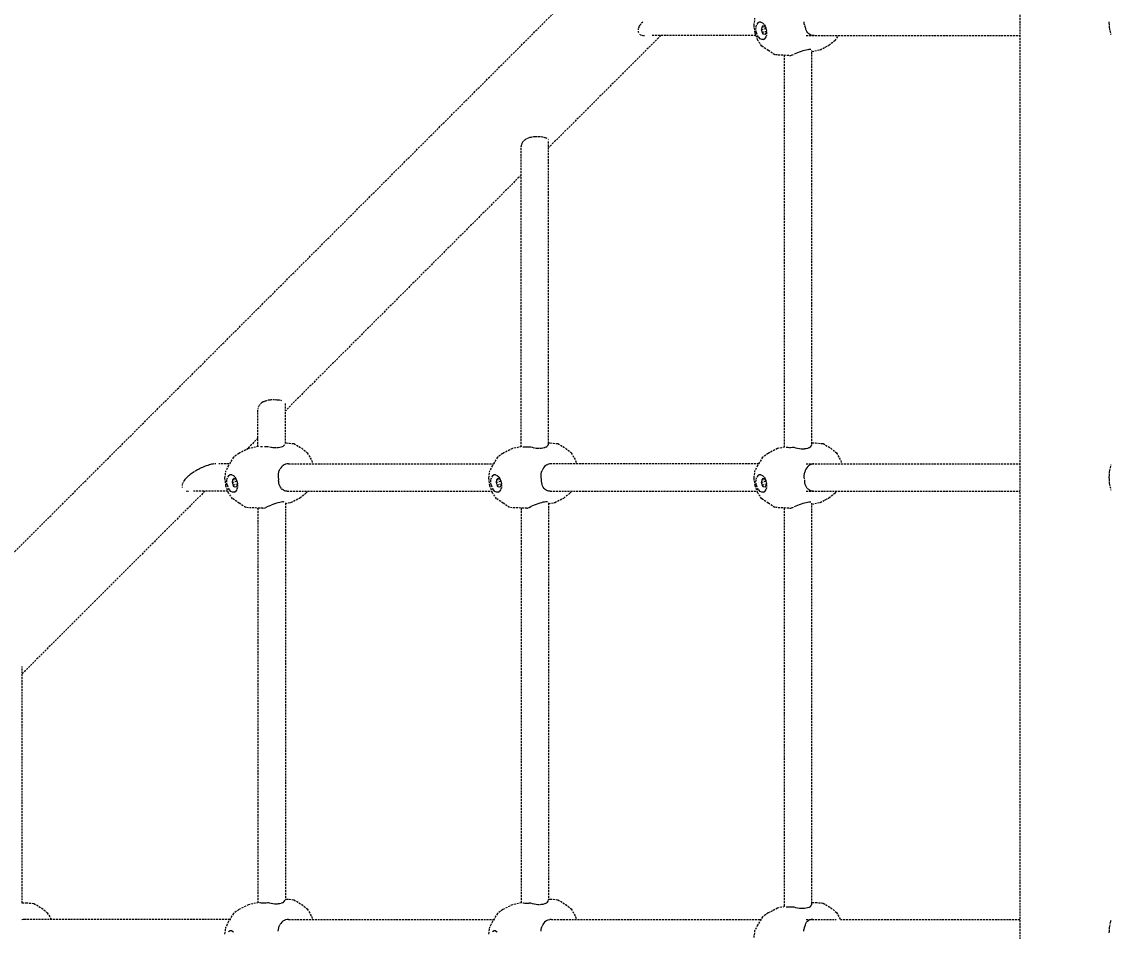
# Model space of a CAD drawing. Header units: millimetres. Extents: x -5899 to 5819, y -5159 to 4068.
# Drawn here: x -2315 to -1602, y 240 to 836 of the extents above; entities that cross this region are included whole.
import ezdxf

# ---------------------------------------------------------------- set-up
doc = ezdxf.new("R2010")
doc.units = ezdxf.units.MM
doc.linetypes.add('HIDDEN', pattern=[1.905, 1.27, -0.635])
for name, color, linetype in [('DIKOM_ОБЪЕКТ', 7, 'Continuous'), ('DIKOM_РАЗМЕР_ЗОНА', 7, 'Continuous'), ('DIKOM_РАЗМЕР_ОБЪЕКТА', 7, 'Continuous')]:
    doc.layers.add(name, color=color, linetype=linetype)
doc.styles.add('style1', font='arialbd.ttf', dxfattribs={"width": 0.8})
doc.dimstyles.new('1-50', dxfattribs={"dimtxt": 300, "dimasz": 200, "dimexe": 100, "dimexo": 0, "dimgap": 100, "dimtad": 1, "dimtxsty": 'style1', "dimcen": 200, "dimclrd": 7, "dimclre": 7, "dimclrt": 7, "dimadec": 1, "dimazin": 2, "dimtfac": 1, "dimtmove": 0, "dimatfit": 2, "dimfxl": 0, "dimlwd": 25, "dimlwe": 18, "dimarcsym": 0})

# ---------------------------------------------------------------- blocks, each defined once
blk = doc.blocks.new('*D0')
at = {"layer": 'Defpoints', "color": 0, "transparency": 16777216}
for p in [(-587.32, 2301.17), (-4790.55, -2120.14), (-586.68, -2120.14)]:
    blk.add_point(p, dxfattribs=at)
at = {"layer": 'DIKOM_РАЗМЕР_ОБЪЕКТА', "color": 7, "lineweight": 18, "transparency": 16777216}
for p, q in [((-587.32, 2301.17), (-4890.55, 2301.17)), ((-586.68, -2120.14), (-4890.55, -2120.14))]:
    blk.add_line(p, q, dxfattribs=at)
at = {"layer": 'DIKOM_РАЗМЕР_ОБЪЕКТА', "color": 7, "lineweight": 25, "transparency": 16777216}
blk.add_line((-4790.55, 2101.17), (-4790.55, -1920.14), dxfattribs=at)
at = {"layer": 'DIKOM_РАЗМЕР_ОБЪЕКТА', "color": 7, "transparency": 16777216}
for points in [[(-4823.88, 2101.17), (-4757.22, 2101.17), (-4790.55, 2301.17)], [(-4823.88, -1920.14), (-4757.22, -1920.14), (-4790.55, -2120.14)]]:
    blk.add_solid(points, dxfattribs=at)
at = {"layer": 'DIKOM_РАЗМЕР_ОБЪЕКТА', "color": 7, "transparency": 16777216, "insert": (-5069.25, 85.55), "char_height": 300, "attachment_point": 5, "rotation": 90, "style": 'style1'}
blk.add_mtext('{\\fArial|b0|i0|c204|p34;\\H1.16667x;4400}', dxfattribs=at)
blk = doc.blocks.new('*D2')
at = {"layer": 'Defpoints', "color": 0, "transparency": 16777216}
for p in [(-5423.09, 4068.46), (-588.59, 4068.46), (-588.59, -3888.19)]:
    blk.add_point(p, dxfattribs=at)
at = {"layer": 'DIKOM_РАЗМЕР_ЗОНА', "color": 7, "lineweight": 18, "transparency": 16777216}
for p, q in [((-588.59, 4068.46), (-5523.09, 4068.46)), ((-588.59, -3888.19), (-5523.09, -3888.19))]:
    blk.add_line(p, q, dxfattribs=at)
at = {"layer": 'DIKOM_РАЗМЕР_ЗОНА', "color": 7, "lineweight": 25, "transparency": 16777216}
blk.add_line((-5423.09, -3688.19), (-5423.09, 3868.46), dxfattribs=at)
at = {"layer": 'DIKOM_РАЗМЕР_ЗОНА', "color": 7, "transparency": 16777216}
for points in [[(-5456.42, 3868.46), (-5389.75, 3868.46), (-5423.09, 4068.46)], [(-5456.42, -3688.19), (-5389.75, -3688.19), (-5423.09, -3888.19)]]:
    blk.add_solid(points, dxfattribs=at)
at = {"layer": 'DIKOM_РАЗМЕР_ЗОНА', "color": 7, "transparency": 16777216, "insert": (-5701.79, 90.08), "char_height": 300, "attachment_point": 5, "rotation": 90, "style": 'style1'}
blk.add_mtext('{\\fArial|b0|i0|c204|p34;\\H1.16667x;7900}', dxfattribs=at)

msp = doc.modelspace()

# ---------------------------------------------------------------- linework, layer by layer
at = {"layer": 'DIKOM_ОБЪЕКТ', "color": 7, "linetype": 'HIDDEN', "lineweight": 15}
for p, q in [((-2637.619, 170.93), (-1737.798, 1070.777)), ((-1662.34, 1013.494), (-1662.34, -833.255)), ((-1910.004, 834.374), (-1910.521, 833.72)), ((-1909.594, 834.85), (-1908.906, 835.598)), ((-1836.061, 833.325), (-1835.477, 837.987)), ((-1834.78, 832.299), (-1834.366, 833.771)), ((-1833.656, 834.85), (-1834.366, 833.771)), ((-1832.722, 835.429), (-1833.656, 834.85)), ((-1831.654, 835.455), (-1832.722, 835.429)), ((-1831.654, 835.455), (-1830.554, 834.925)), ((-1830.554, 834.925), (-1829.531, 833.888)), ((-1829.531, 833.888), (-1828.685, 832.443)), ((-1803.219, 834.463), (-1803.394, 835.598)), ((-1802.909, 833.273), (-1803.204, 834.377)), ((-1603.695, 834.549), (-1603.732, 835.613)), ((-1603.627, 833.483), (-1603.687, 834.297)), ((-1897.121, 826.604), (-1970.454, 753.271)), ((-1911.891, 830.868), (-1911.978, 830.285)), ((-1911.964, 829.438), (-1911.868, 829.002)), ((-1911.658, 831.675), (-1911.857, 831.057)), ((-1911.813, 828.792), (-1911.583, 828.329)), ((-1911.268, 832.531), (-1911.587, 831.878)), ((-1910.717, 833.432), (-1911.16, 832.746)), ((-1910.975, 827.604), (-1910.523, 827.265)), ((-1910.307, 827.155), (-1909.859, 826.963)), ((-1909.393, 826.808), (-1908.793, 826.68)), ((-1908.495, 826.653), (-1907.779, 826.612)), ((-1834.828, 826.6), (-1903.301, 826.604)), ((-1835.427, 828.227), (-1836.061, 833.325)), ((-1833.673, 823.467), (-1835.427, 828.227)), ((-1834.859, 830.575), (-1834.78, 832.299)), ((-1834.592, 828.773), (-1834.859, 830.575)), ((-1834.592, 828.773), (-1834.009, 827.068)), ((-1833.162, 825.623), (-1834.009, 827.068)), ((-1831.077, 832.105), (-1831.32, 830.532)), ((-1831.32, 830.532), (-1828.301, 831.174)), ((-1831.32, 830.532), (-1830.901, 828.806)), ((-1830.268, 832.921), (-1831.077, 832.105)), ((-1831.077, 832.105), (-1829.092, 832.527)), ((-1830.901, 828.806), (-1827.909, 829.443)), ((-1829.981, 827.585), (-1830.901, 828.806)), ((-1829.201, 832.672), (-1830.268, 832.921)), ((-1829.981, 827.585), (-1828.317, 827.939)), ((-1828.915, 827.337), (-1829.981, 827.585)), ((-1829.201, 832.672), (-1828.454, 831.681)), ((-1828.915, 827.337), (-1828.106, 828.152)), ((-1828.685, 832.443), (-1828.035, 830.294)), ((-1828.1, 830.737), (-1828.685, 832.443)), ((-1827.912, 827.211), (-1828.327, 825.739)), ((-1828.106, 828.152), (-1827.909, 829.434)), ((-1828.1, 830.737), (-1827.835, 828.937)), ((-1827.835, 828.937), (-1827.912, 827.211)), ((-1802.537, 832.288), (-1802.787, 832.936)), ((-1802.287, 831.094), (-1802.513, 832.077)), ((-1801.94, 830.127), (-1802.272, 831.037)), ((-1801.986, 826.599), (-1662.221, 826.598)), ((-1801.481, 829.246), (-1801.92, 830.079)), ((-1800.92, 828.471), (-1801.456, 829.207)), ((-1800.262, 827.813), (-1800.893, 828.441)), ((-1799.512, 827.284), (-1800.234, 827.792)), ((-1798.964, 827.03), (-1799.482, 827.268)), ((-1797.781, 826.666), (-1798.648, 826.888)), ((-1796.818, 826.599), (-1797.741, 826.662)), ((-1783.081, 823.317), (-1780.781, 826.599)), ((-1603.508, 832.051), (-1603.603, 833.072)), ((-1603.371, 831.006), (-1603.497, 831.939)), ((-1603.181, 829.956), (-1603.339, 830.807)), ((-1602.991, 829.077), (-1603.067, 829.498)), ((-1602.81, 828.29), (-1602.974, 828.999)), ((-1602.511, 827.135), (-1602.621, 827.579)), ((-1831.063, 819.772), (-1833.673, 823.467)), ((-1832.139, 824.586), (-1833.162, 825.623)), ((-1831.039, 824.055), (-1832.139, 824.586)), ((-1826.763, 816.848), (-1831.063, 819.772)), ((-1829.971, 824.081), (-1831.039, 824.055)), ((-1829.971, 824.081), (-1829.037, 824.661)), ((-1828.327, 825.739), (-1829.037, 824.661)), ((-1792.91, 817.379), (-1787.129, 820.173)), ((-1783.081, 823.317), (-1787.129, 820.173)), ((-1822.522, 813.988), (-1826.763, 816.848)), ((-1813.226, 813.568), (-1822.522, 813.988)), ((-1816.29, 813.706), (-1816.29, 557.25)), ((-1812.926, 813.555), (-1812.221, 813.525)), ((-1812.039, 813.583), (-1811.072, 813.96)), ((-1811.012, 813.984), (-1810.291, 814.225)), ((-1808.86, 814.874), (-1809.929, 814.399)), ((-1807.694, 815.359), (-1808.804, 814.899)), ((-1806.516, 815.811), (-1807.641, 815.38)), ((-1805.339, 816.222), (-1806.466, 815.829)), ((-1804.134, 816.605), (-1805.248, 816.252)), ((-1803.026, 816.914), (-1804.093, 816.617)), ((-1801.987, 817.157), (-1802.99, 816.923)), ((-1801.038, 817.333), (-1801.955, 817.163)), ((-1800.212, 817.435), (-1801.009, 817.336)), ((-1799.533, 817.456), (-1800.189, 817.436)), ((-1799.025, 817.408), (-1799.514, 817.454)), ((-1798.29, 816.235), (-1792.91, 817.379)), ((-1798.29, 559.49), (-1798.29, 816.836)), ((-1988.004, 755.949), (-1988.277, 755.099)), ((-1987.541, 756.804), (-1987.953, 756.049)), ((-1986.912, 757.58), (-1987.488, 756.882)), ((-1985.981, 758.38), (-1986.748, 757.739)), ((-1985.065, 758.946), (-1985.87, 758.45)), ((-1983.869, 759.507), (-1984.842, 759.065)), ((-1982.732, 759.853), (-1983.736, 759.553)), ((-1982.075, 759.969), (-1982.59, 759.886)), ((-1981.5, 760.1), (-1982.075, 759.969)), ((-1980.234, 760.274), (-1981.032, 760.169)), ((-1979.022, 760.333), (-1980.08, 760.289)), ((-1978.196, 760.368), (-1978.845, 760.35)), ((-1976.612, 760.313), (-1977.641, 760.38)), ((-1975.744, 760.271), (-1976.453, 760.308)), ((-1974.452, 760.112), (-1975.329, 760.245)), ((-1973.753, 760.005), (-1974.293, 760.083)), ((-1972.633, 759.746), (-1973.364, 759.946)), ((-1972.057, 759.579), (-1972.518, 759.714)), ((-1971.331, 759.243), (-1971.807, 759.501)), ((-1970.611, 758.545), (-1970.845, 758.883)), ((-1970.454, 559.743), (-1970.454, 758.018)), ((-1988.454, 557.523), (-1988.454, 753.916)), ((-1988.323, 754.929), (-1988.447, 754.003)), ((-1988.454, 735.271), (-2142.619, 581.106)), ((-2159.77, 584.542), (-2160.054, 584.022)), ((-2159.207, 585.267), (-2159.6, 584.792)), ((-2158.686, 585.774), (-2158.997, 585.505)), ((-2158.159, 586.214), (-2158.686, 585.774)), ((-2157.808, 586.439), (-2158.159, 586.214)), ((-2157.189, 586.819), (-2157.808, 586.439)), ((-2156.801, 587.004), (-2157.189, 586.819)), ((-2156.21, 587.272), (-2156.801, 587.004)), ((-2155.716, 587.449), (-2156.141, 587.303)), ((-2155.041, 587.651), (-2155.716, 587.449)), ((-2154.587, 587.755), (-2155.041, 587.651)), ((-2153.383, 587.987), (-2153.86, 587.898)), ((-2152.645, 588.083), (-2153.383, 587.987)), ((-2152.147, 588.135), (-2152.619, 588.086)), ((-2151.442, 588.164), (-2152.147, 588.135)), ((-2150.255, 588.209), (-2150.932, 588.191)), ((-2149.078, 588.17), (-2149.74, 588.213)), ((-2147.942, 588.112), (-2148.563, 588.144)), ((-2147.457, 588.078), (-2147.942, 588.112)), ((-2146.889, 587.994), (-2147.446, 588.078)), ((-2146.428, 587.912), (-2146.889, 587.994)), ((-2145.905, 587.839), (-2146.418, 587.912)), ((-2145.011, 587.642), (-2145.474, 587.769)), ((-2142.619, 559.748), (-2142.619, 585.854)), ((-2160.618, 557.62), (-2160.618, 581.751)), ((-2160.516, 582.638), (-2160.596, 582.048)), ((-2160.185, 583.76), (-2160.365, 583.198)), ((-2160.618, 563.106), (-2168.058, 555.666)), ((-2166.799, 556.306), (-2173, 553.156)), ((-2160.24, 557.701), (-2166.799, 556.306)), ((-2158.386, 557.413), (-2158.979, 557.455)), ((-2157.504, 557.38), (-2158.177, 557.399)), ((-2155.466, 557.405), (-2156.287, 557.381)), ((-2154.358, 557.46), (-2155.236, 557.414)), ((-2153.595, 557.515), (-2154.122, 557.475)), ((-2152.015, 557.094), (-2152.976, 557.331)), ((-2150.828, 556.883), (-2151.813, 557.054)), ((-2149.651, 556.766), (-2150.645, 556.863)), ((-2148.491, 556.736), (-2149.479, 556.761)), ((-2147.384, 556.802), (-2147.925, 556.769)), ((-2146.351, 556.968), (-2147.244, 556.823)), ((-2145.404, 557.223), (-2146.219, 557.001)), ((-2144.576, 557.563), (-2145.282, 557.271)), ((-2144.467, 557.624), (-2143.89, 557.985)), ((-2143.799, 558.064), (-2143.347, 558.475)), ((-2143.274, 558.573), (-2142.945, 559.02)), ((-2142.619, 560.044), (-2141.955, 560.026)), ((-2141.955, 560.026), (-2137.04, 559.592)), ((-2137.04, 559.592), (-2131.956, 556.561)), ((-2131.956, 556.561), (-2128.277, 553.56)), ((-1994.175, 556.306), (-2000.376, 553.156)), ((-1988.203, 557.576), (-1994.175, 556.306)), ((-1986.806, 557.271), (-1987.287, 557.33)), ((-1986.086, 557.22), (-1986.806, 557.271)), ((-1985.212, 557.192), (-1986.021, 557.215)), ((-1984.25, 557.196), (-1984.816, 557.193)), ((-1983.211, 557.225), (-1984.177, 557.196)), ((-1982.117, 557.282), (-1983.141, 557.229)), ((-1980.981, 556.953), (-1982.04, 557.287)), ((-1979.812, 556.663), (-1980.913, 556.934)), ((-1978.637, 556.458), (-1979.752, 556.65)), ((-1977.465, 556.343), (-1978.582, 556.451)), ((-1976.309, 556.313), (-1977.414, 556.342)), ((-1975.204, 556.382), (-1976.006, 556.332)), ((-1974.169, 556.55), (-1975.164, 556.388)), ((-1973.222, 556.808), (-1974.13, 556.56)), ((-1972.396, 557.148), (-1973.185, 556.821)), ((-1972.364, 557.167), (-1971.712, 557.574)), ((-1971.685, 557.597), (-1971.169, 558.065)), ((-1971.148, 558.095), (-1970.768, 558.61)), ((-1970.752, 558.647), (-1970.526, 559.211)), ((-1970.526, 559.21), (-1970.475, 559.706)), ((-1970.454, 560.057), (-1969.332, 560.026)), ((-1969.332, 560.026), (-1964.417, 559.592)), ((-1964.417, 559.592), (-1959.332, 556.561)), ((-1959.332, 556.561), (-1955.653, 553.56)), ((-1820.726, 556.306), (-1826.927, 553.156)), ((-1816.069, 557.297), (-1820.726, 556.306)), ((-1814.672, 556.984), (-1815.158, 557.043)), ((-1813.907, 556.928), (-1814.638, 556.98)), ((-1813.041, 556.902), (-1813.86, 556.925)), ((-1812.226, 556.904), (-1812.991, 556.9)), ((-1811.008, 556.936), (-1811.981, 556.907)), ((-1809.99, 556.99), (-1810.951, 556.939)), ((-1808.793, 556.607), (-1809.864, 556.945)), ((-1807.633, 556.32), (-1808.741, 556.594)), ((-1806.461, 556.117), (-1807.584, 556.312)), ((-1805.291, 556.004), (-1806.415, 556.113)), ((-1804.178, 555.977), (-1805.291, 556.004)), ((-1803.072, 556.041), (-1804.137, 555.975)), ((-1802.034, 556.207), (-1803.015, 556.047)), ((-1801.085, 556.461), (-1801.998, 556.213)), ((-1800.256, 556.8), (-1801.05, 556.472)), ((-1800.224, 556.813), (-1799.569, 557.222)), ((-1799.541, 557.239), (-1799.022, 557.71)), ((-1798.999, 557.733), (-1798.618, 558.251)), ((-1798.598, 558.278), (-1798.371, 558.845)), ((-1798.351, 558.94), (-1798.294, 559.476)), ((-1798.29, 560.093), (-1795.882, 560.026)), ((-1795.882, 560.026), (-1790.967, 559.592)), ((-1790.967, 559.592), (-1785.882, 556.561)), ((-1785.882, 556.561), (-1782.204, 553.56)), ((-2176.569, 550.622), (-2179.837, 545.243)), ((-2173, 553.156), (-2176.569, 550.622)), ((-2128.277, 553.56), (-2125.408, 548.482)), ((-2003.945, 550.622), (-2007.213, 545.243)), ((-2000.376, 553.156), (-2003.945, 550.622)), ((-1955.653, 553.56), (-1952.785, 548.482)), ((-1830.496, 550.622), (-1833.763, 545.243)), ((-1826.927, 553.156), (-1830.496, 550.622)), ((-1782.204, 553.56), (-1779.335, 548.482)), ((-2201.618, 541.562), (-2202.024, 541.316)), ((-2200.792, 542.042), (-2201.618, 541.562)), ((-2200.183, 542.377), (-2200.792, 542.042)), ((-2199.333, 542.821), (-2200.182, 542.377)), ((-2198.488, 543.246), (-2199.128, 542.92)), ((-2197.659, 543.649), (-2198.487, 543.247)), ((-2196.777, 544.039), (-2197.658, 543.65)), ((-2196.362, 544.216), (-2196.777, 544.039)), ((-2195.935, 544.398), (-2196.362, 544.216)), ((-2195.026, 544.742), (-2195.935, 544.399)), ((-2194.375, 544.984), (-2195.024, 544.742)), ((-2193.315, 545.345), (-2194.18, 545.061)), ((-2192.519, 545.602), (-2193.315, 545.345)), ((-2191.669, 545.819), (-2192.33, 545.651)), ((-2190.869, 546.021), (-2191.669, 545.819)), ((-2190.155, 546.155), (-2190.793, 546.034)), ((-2189.407, 546.294), (-2190.151, 546.156)), ((-2188.092, 546.396), (-2188.787, 546.341)), ((-2179.558, 546.397), (-2186.141, 546.396)), ((-2182.135, 537.066), (-2181.55, 541.728)), ((-2179.837, 545.243), (-2181.55, 541.728)), ((-2146.9, 540.958), (-2146.59, 541.942)), ((-2146.573, 541.982), (-2146.155, 542.893)), ((-2145.605, 543.768), (-2146.128, 542.938)), ((-2144.956, 544.536), (-2145.575, 543.806)), ((-2144.215, 545.189), (-2144.925, 544.566)), ((-2143.385, 545.716), (-2144.182, 545.212)), ((-2142.482, 546.101), (-2143.351, 545.732)), ((-2141.522, 546.331), (-2142.447, 546.111)), ((-2140.509, 546.4), (-2141.484, 546.335)), ((-2140.515, 546.4), (-2006.51, 546.4)), ((-2125.408, 548.482), (-2124.904, 546.4)), ((-2009.511, 537.066), (-2008.927, 541.728)), ((-2007.213, 545.243), (-2008.927, 541.728)), ((-1975.027, 540.956), (-1974.716, 541.942)), ((-1974.279, 542.893), (-1974.699, 541.98)), ((-1973.73, 543.768), (-1974.255, 542.937)), ((-1973.081, 544.536), (-1973.701, 543.804)), ((-1972.34, 545.189), (-1973.052, 544.566)), ((-1971.512, 545.717), (-1972.309, 545.211)), ((-1970.609, 546.101), (-1971.478, 545.731)), ((-1969.647, 546.331), (-1970.573, 546.111)), ((-1968.637, 546.4), (-1969.616, 546.335)), ((-1833.06, 546.4), (-1968.64, 546.4)), ((-1952.785, 548.482), (-1952.28, 546.4)), ((-1836.061, 537.066), (-1835.477, 541.728)), ((-1833.763, 545.243), (-1835.477, 541.728)), ((-1802.644, 541.911), (-1802.957, 540.921)), ((-1802.204, 542.88), (-1802.625, 541.965)), ((-1801.653, 543.76), (-1802.18, 542.927)), ((-1801.998, 546.4), (-1662.221, 546.401)), ((-1801.003, 544.533), (-1801.625, 543.799)), ((-1800.262, 545.188), (-1800.973, 544.563)), ((-1799.431, 545.716), (-1800.23, 545.21)), ((-1798.873, 545.953), (-1799.399, 545.731)), ((-1798.515, 546.11), (-1797.596, 546.331)), ((-1796.878, 546.378), (-1797.554, 546.335)), ((-1779.335, 548.482), (-1778.83, 546.4)), ((-1603.497, 541.089), (-1603.371, 542.022)), ((-1603.339, 542.22), (-1603.206, 542.934)), ((-1603.065, 543.537), (-1602.991, 543.951)), ((-1602.974, 544.029), (-1602.809, 544.739)), ((-1602.621, 545.45), (-1602.511, 545.894)), ((-2208.992, 535.116), (-2209.351, 534.561)), ((-2208.762, 535.469), (-2208.992, 535.116)), ((-2208.304, 536.049), (-2208.762, 535.469)), ((-2208.013, 536.417), (-2208.304, 536.049)), ((-2207.658, 536.798), (-2208.013, 536.417)), ((-2207.658, 536.798), (-2207.104, 537.4)), ((-2206.687, 537.79), (-2207.104, 537.4)), ((-2206.01, 538.415), (-2206.687, 537.79)), ((-2205.543, 538.802), (-2206.009, 538.415)), ((-2204.823, 539.391), (-2205.543, 538.802)), ((-2204.312, 539.769), (-2204.823, 539.391)), ((-2203.552, 540.323), (-2204.312, 539.769)), ((-2203.002, 540.69), (-2203.552, 540.323)), ((-2202.202, 541.208), (-2203.002, 540.69)), ((-2181.501, 531.968), (-2182.135, 537.066)), ((-2180.932, 534.316), (-2180.854, 536.04)), ((-2180.854, 536.04), (-2180.438, 537.513)), ((-2179.729, 538.591), (-2180.438, 537.513)), ((-2178.795, 539.17), (-2179.729, 538.591)), ((-2177.727, 539.196), (-2178.795, 539.17)), ((-2177.727, 539.196), (-2176.627, 538.666)), ((-2177.15, 535.846), (-2177.393, 534.273)), ((-2177.393, 534.273), (-2174.375, 534.914)), ((-2176.341, 536.662), (-2177.15, 535.846)), ((-2177.15, 535.846), (-2175.165, 536.268)), ((-2176.627, 538.666), (-2175.604, 537.628)), ((-2175.275, 536.413), (-2176.341, 536.662)), ((-2175.604, 537.628), (-2174.757, 536.184)), ((-2175.275, 536.413), (-2174.527, 535.422)), ((-2174.757, 536.184), (-2174.108, 534.035)), ((-2174.174, 534.478), (-2174.757, 536.184)), ((-2174.174, 534.478), (-2173.907, 532.678)), ((-2147.185, 537.978), (-2147.211, 538.595)), ((-2147.209, 538.654), (-2147.131, 539.755)), ((-2147.163, 537.467), (-2147.185, 537.978)), ((-2147.001, 536.371), (-2147.159, 537.4)), ((-2147.124, 539.809), (-2146.926, 540.864)), ((-2147.024, 535.045), (-2147.021, 536.145)), ((-2146.907, 533.938), (-2147.021, 534.991)), ((-2008.877, 531.968), (-2009.511, 537.066)), ((-2008.308, 534.316), (-2008.231, 536.04)), ((-2008.231, 536.04), (-2007.815, 537.513)), ((-2007.106, 538.591), (-2007.815, 537.513)), ((-2006.171, 539.17), (-2007.106, 538.591)), ((-2005.104, 539.196), (-2006.171, 539.17)), ((-2005.104, 539.196), (-2004.004, 538.666)), ((-2004.527, 535.846), (-2004.769, 534.273)), ((-2004.769, 534.273), (-2001.75, 534.914)), ((-2003.718, 536.662), (-2004.527, 535.846)), ((-2004.527, 535.846), (-2002.541, 536.268)), ((-2004.004, 538.666), (-2002.981, 537.628)), ((-2002.651, 536.413), (-2003.718, 536.662)), ((-2002.981, 537.628), (-2002.134, 536.184)), ((-2002.651, 536.413), (-2001.904, 535.422)), ((-2002.134, 536.184), (-2001.484, 534.035)), ((-2001.55, 534.478), (-2002.134, 536.184)), ((-2001.55, 534.478), (-2001.284, 532.678)), ((-1975.288, 537.465), (-1975.336, 538.595)), ((-1975.334, 538.653), (-1975.257, 539.756)), ((-1975.11, 536.266), (-1975.285, 537.4)), ((-1975.251, 539.808), (-1975.051, 540.866)), ((-1975.109, 535.045), (-1975.107, 536.145)), ((-1974.991, 533.937), (-1975.107, 534.991)), ((-1835.427, 531.968), (-1836.061, 537.066)), ((-1834.859, 534.316), (-1834.78, 536.04)), ((-1834.78, 536.04), (-1834.366, 537.513)), ((-1833.656, 538.591), (-1834.366, 537.513)), ((-1832.722, 539.17), (-1833.656, 538.591)), ((-1831.654, 539.196), (-1832.722, 539.17)), ((-1831.654, 539.196), (-1830.554, 538.666)), ((-1831.077, 535.846), (-1831.32, 534.273)), ((-1831.32, 534.273), (-1828.301, 534.914)), ((-1830.268, 536.662), (-1831.077, 535.846)), ((-1831.077, 535.846), (-1829.092, 536.268)), ((-1830.554, 538.666), (-1829.531, 537.628)), ((-1829.201, 536.413), (-1830.268, 536.662)), ((-1829.531, 537.628), (-1828.685, 536.184)), ((-1829.201, 536.413), (-1828.454, 535.422)), ((-1828.685, 536.184), (-1828.035, 534.035)), ((-1828.1, 534.478), (-1828.685, 536.184)), ((-1828.1, 534.478), (-1827.835, 532.678)), ((-1803.253, 538.62), (-1803.176, 539.727)), ((-1803.205, 537.492), (-1803.253, 538.62)), ((-1803.06, 536.467), (-1803.204, 537.4)), ((-1803.169, 539.8), (-1802.97, 540.858)), ((-1802.952, 535.075), (-1802.949, 535.941)), ((-1802.836, 533.944), (-1802.951, 535.001)), ((-1603.69, 536.221), (-1603.732, 537.416)), ((-1603.73, 537.537), (-1603.687, 538.732)), ((-1603.687, 538.732), (-1603.624, 539.582)), ((-1603.624, 535.25), (-1603.687, 536.099)), ((-1603.603, 539.957), (-1603.508, 540.978)), ((-1603.508, 533.854), (-1603.603, 534.874)), ((-2195.32, 528.404), (-2314.783, 408.943)), ((-2210.177, 531.302), (-2210.086, 530.897)), ((-2210.103, 532.582), (-2210.173, 532.11)), ((-2209.889, 533.378), (-2210.05, 532.877)), ((-2209.52, 534.224), (-2209.778, 533.695)), ((-2207.583, 528.605), (-2207.03, 528.486)), ((-2206.565, 528.444), (-2205.921, 528.407)), ((-2195.829, 528.404), (-2203.281, 528.405)), ((-2180.186, 528.404), (-2195.32, 528.404)), ((-2179.746, 527.209), (-2181.501, 531.968)), ((-2180.666, 532.515), (-2180.932, 534.316)), ((-2180.666, 532.515), (-2180.081, 530.81)), ((-2179.235, 529.364), (-2180.081, 530.81)), ((-2178.212, 528.328), (-2179.235, 529.364)), ((-2177.113, 527.796), (-2178.212, 528.328)), ((-2177.393, 534.273), (-2176.974, 532.547)), ((-2176.045, 527.823), (-2177.113, 527.796)), ((-2176.974, 532.547), (-2173.983, 533.185)), ((-2176.054, 531.326), (-2176.974, 532.547)), ((-2176.054, 531.326), (-2174.391, 531.68)), ((-2174.988, 531.078), (-2176.054, 531.326)), ((-2176.045, 527.823), (-2175.11, 528.403)), ((-2174.4, 529.481), (-2175.11, 528.403)), ((-2174.988, 531.078), (-2174.179, 531.894)), ((-2173.986, 530.952), (-2174.4, 529.481)), ((-2174.179, 531.894), (-2173.981, 533.175)), ((-2173.907, 532.678), (-2173.986, 530.952)), ((-2146.675, 532.905), (-2146.9, 533.89)), ((-2146.321, 531.916), (-2146.651, 532.825)), ((-2145.862, 531.04), (-2146.3, 531.871)), ((-2145.462, 530.489), (-2145.838, 531.003)), ((-2144.645, 529.613), (-2145.276, 530.241)), ((-2143.893, 529.085), (-2144.616, 529.592)), ((-2143.175, 528.751), (-2143.864, 529.07)), ((-2142.343, 528.468), (-2143.065, 528.69)), ((-2141.483, 528.402), (-2142.315, 528.465)), ((-2141.487, 528.402), (-2007.562, 528.402)), ((-2129.154, 527.057), (-2128.212, 528.402)), ((-2007.122, 527.209), (-2008.877, 531.968)), ((-2008.042, 532.515), (-2008.308, 534.316)), ((-2008.042, 532.515), (-2007.458, 530.81)), ((-2006.612, 529.364), (-2007.458, 530.81)), ((-2005.589, 528.328), (-2006.612, 529.364)), ((-2004.489, 527.796), (-2005.589, 528.328)), ((-2004.769, 534.273), (-2004.351, 532.547)), ((-2003.421, 527.823), (-2004.489, 527.796)), ((-2004.351, 532.547), (-2001.358, 533.185)), ((-2003.431, 531.326), (-2004.351, 532.547)), ((-2003.431, 531.326), (-2001.767, 531.68)), ((-2002.364, 531.078), (-2003.431, 531.326)), ((-2003.421, 527.823), (-2002.487, 528.403)), ((-2001.777, 529.481), (-2002.487, 528.403)), ((-2002.364, 531.078), (-2001.555, 531.894)), ((-2001.362, 530.952), (-2001.777, 529.481)), ((-2001.555, 531.894), (-2001.357, 533.176)), ((-2001.284, 532.678), (-2001.362, 530.952)), ((-1974.759, 532.904), (-1974.985, 533.89)), ((-1974.405, 531.915), (-1974.737, 532.826)), ((-1973.947, 531.04), (-1974.385, 531.872)), ((-1973.387, 530.269), (-1973.924, 531.004)), ((-1972.73, 529.613), (-1973.3, 530.181)), ((-1971.978, 529.085), (-1972.702, 529.593)), ((-1971.148, 528.699), (-1971.949, 529.07)), ((-1970.373, 528.468), (-1970.99, 528.657)), ((-1969.514, 528.402), (-1970.346, 528.465)), ((-1969.517, 528.402), (-1834.112, 528.402)), ((-1956.53, 527.057), (-1955.588, 528.402)), ((-1833.673, 527.209), (-1835.427, 531.968)), ((-1834.592, 532.515), (-1834.859, 534.316)), ((-1834.592, 532.515), (-1834.009, 530.81)), ((-1833.162, 529.364), (-1834.009, 530.81)), ((-1832.139, 528.328), (-1833.162, 529.364)), ((-1831.039, 527.796), (-1832.139, 528.328)), ((-1831.32, 534.273), (-1830.901, 532.547)), ((-1829.971, 527.823), (-1831.039, 527.796)), ((-1830.901, 532.547), (-1827.909, 533.185)), ((-1829.981, 531.326), (-1830.901, 532.547)), ((-1829.981, 531.326), (-1828.317, 531.68)), ((-1828.915, 531.078), (-1829.981, 531.326)), ((-1829.971, 527.823), (-1829.037, 528.403)), ((-1828.327, 529.481), (-1829.037, 528.403)), ((-1828.915, 531.078), (-1828.106, 531.894)), ((-1827.912, 530.952), (-1828.327, 529.481)), ((-1828.106, 531.894), (-1827.909, 533.175)), ((-1827.835, 532.678), (-1827.912, 530.952)), ((-1802.601, 532.895), (-1802.827, 533.88)), ((-1802.255, 531.928), (-1802.587, 532.841)), ((-1801.795, 531.047), (-1802.234, 531.882)), ((-1801.986, 528.402), (-1662.221, 528.401)), ((-1801.234, 530.273), (-1801.771, 531.01)), ((-1800.626, 529.664), (-1801.208, 530.244)), ((-1799.824, 529.085), (-1800.549, 529.594)), ((-1798.993, 528.7), (-1799.797, 529.071)), ((-1798.247, 528.507), (-1798.965, 528.691)), ((-1797.258, 528.402), (-1798.084, 528.465)), ((-1783.081, 527.057), (-1782.14, 528.402)), ((-1603.371, 532.808), (-1603.497, 533.742)), ((-1603.209, 531.913), (-1603.339, 532.61)), ((-1602.991, 530.879), (-1603.065, 531.292)), ((-1602.809, 530.092), (-1602.974, 530.802)), ((-1602.511, 528.938), (-1602.621, 529.381)), ((-2177.135, 523.513), (-2179.746, 527.209)), ((-2172.836, 520.589), (-2177.135, 523.513)), ((-2168.596, 517.73), (-2172.836, 520.589)), ((-2148.463, 520.547), (-2149.585, 520.191)), ((-2147.356, 520.855), (-2148.431, 520.555)), ((-2146.316, 521.098), (-2147.327, 520.862)), ((-2145.365, 521.275), (-2146.291, 521.103)), ((-2144.541, 521.376), (-2145.344, 521.277)), ((-2143.862, 521.398), (-2144.373, 521.382)), ((-2143.324, 521.347), (-2143.847, 521.397)), ((-2142.619, 520.347), (-2138.984, 521.12)), ((-2142.619, 520.778), (-2142.619, 261.221)), ((-2138.984, 521.12), (-2133.202, 523.914)), ((-2129.154, 527.057), (-2133.202, 523.914)), ((-2004.512, 523.513), (-2007.122, 527.209)), ((-2000.212, 520.589), (-2004.512, 523.513)), ((-1995.973, 517.73), (-2000.212, 520.589)), ((-1977.494, 520.211), (-1978.631, 519.815)), ((-1976.298, 520.591), (-1977.421, 520.236)), ((-1975.19, 520.899), (-1976.266, 520.6)), ((-1974.151, 521.143), (-1975.163, 520.906)), ((-1973.201, 521.319), (-1974.127, 521.148)), ((-1972.377, 521.422), (-1973.18, 521.323)), ((-1971.698, 521.442), (-1972.359, 521.422)), ((-1971.16, 521.391), (-1971.593, 521.432)), ((-1970.454, 520.25), (-1966.36, 521.12)), ((-1970.454, 520.822), (-1970.454, 261.215)), ((-1966.36, 521.12), (-1960.579, 523.914)), ((-1956.53, 527.057), (-1960.579, 523.914)), ((-1831.063, 523.513), (-1833.673, 527.209)), ((-1826.763, 520.589), (-1831.063, 523.513)), ((-1822.522, 517.73), (-1826.763, 520.589)), ((-1804.134, 520.347), (-1805.256, 519.991)), ((-1803.026, 520.655), (-1804.101, 520.356)), ((-1801.987, 520.898), (-1802.998, 520.662)), ((-1801.036, 521.074), (-1801.961, 520.902)), ((-1800.212, 521.177), (-1801.014, 521.077)), ((-1799.533, 521.197), (-1800.194, 521.177)), ((-1799.025, 521.149), (-1799.518, 521.196)), ((-1798.29, 519.976), (-1792.91, 521.12)), ((-1798.29, 258.728), (-1798.29, 520.577)), ((-1792.91, 521.12), (-1787.129, 523.914)), ((-1783.081, 527.057), (-1787.129, 523.914)), ((-2157.326, 517.219), (-2168.596, 517.73)), ((-2160.618, 517.368), (-2160.618, 259.093)), ((-2157.326, 517.219), (-2155.922, 517.518)), ((-2155.923, 517.518), (-2155.394, 517.792)), ((-2155.103, 517.934), (-2154.309, 518.315)), ((-2154.257, 518.34), (-2153.18, 518.819)), ((-2153.132, 518.84), (-2152.015, 519.303)), ((-2150.836, 519.755), (-2151.97, 519.322)), ((-2149.659, 520.167), (-2150.795, 519.771)), ((-1984.701, 517.219), (-1995.973, 517.73)), ((-1988.454, 517.389), (-1988.454, 258.996)), ((-1984.701, 517.219), (-1984.219, 517.322)), ((-1983.96, 517.458), (-1983.23, 517.836)), ((-1983.176, 517.864), (-1982.144, 518.36)), ((-1981.016, 518.863), (-1982.093, 518.384)), ((-1979.85, 519.348), (-1980.968, 518.885)), ((-1978.671, 519.8), (-1979.806, 519.366)), ((-1813.243, 517.309), (-1822.522, 517.73)), ((-1816.29, 517.447), (-1816.289, 256.487)), ((-1812.932, 517.296), (-1812.217, 517.265)), ((-1812.039, 517.324), (-1811.065, 517.704)), ((-1811.012, 517.725), (-1810.291, 517.966)), ((-1808.852, 518.618), (-1809.929, 518.14)), ((-1807.686, 519.103), (-1808.804, 518.64)), ((-1806.508, 519.555), (-1807.641, 519.122)), ((-1805.331, 519.966), (-1806.466, 519.571)), ((-2314.783, 258.77), (-2314.783, 413.69)), ((-2314.783, 259.132), (-2312.029, 259.055)), ((-2312.029, 259.055), (-2307.114, 258.621)), ((-2307.114, 258.621), (-2302.029, 255.589)), ((-2166.799, 257.779), (-2173, 254.628)), ((-2160.248, 259.172), (-2166.799, 257.779)), ((-2159.001, 258.93), (-2159.487, 258.989)), ((-2158.237, 258.874), (-2158.967, 258.926)), ((-2157.37, 258.848), (-2158.189, 258.871)), ((-2156.895, 258.849), (-2157.319, 258.846)), ((-2156.419, 258.851), (-2156.895, 258.849)), ((-2155.336, 258.881), (-2156.309, 258.853)), ((-2154.249, 258.939), (-2155.279, 258.885)), ((-2153.59, 258.988), (-2154.193, 258.943)), ((-2153.122, 258.841), (-2153.59, 258.988)), ((-2151.962, 258.553), (-2153.068, 258.827)), ((-2150.79, 258.35), (-2151.911, 258.545)), ((-2149.62, 258.238), (-2150.743, 258.346)), ((-2148.508, 258.209), (-2149.62, 258.238)), ((-2147.924, 258.242), (-2148.466, 258.209)), ((-2147.403, 258.275), (-2147.924, 258.242)), ((-2146.364, 258.44), (-2147.363, 258.277)), ((-2145.414, 258.694), (-2146.326, 258.446)), ((-2144.586, 259.033), (-2145.378, 258.704)), ((-2144.553, 259.046), (-2143.899, 259.454)), ((-2143.87, 259.473), (-2143.353, 259.943)), ((-2143.328, 259.966), (-2142.947, 260.483)), ((-2142.927, 260.511), (-2142.767, 260.909)), ((-2142.619, 261.517), (-2141.955, 261.498)), ((-2141.955, 261.498), (-2137.04, 261.065)), ((-2137.04, 261.065), (-2131.956, 258.033)), ((-2131.956, 258.033), (-2128.277, 255.032)), ((-1994.175, 257.779), (-2000.376, 254.628)), ((-1988.207, 259.049), (-1994.175, 257.779)), ((-1986.836, 258.747), (-1987.323, 258.806)), ((-1986.072, 258.691), (-1986.803, 258.743)), ((-1985.205, 258.665), (-1986.024, 258.688)), ((-1984.254, 258.669), (-1984.817, 258.665)), ((-1983.172, 258.699), (-1984.146, 258.67)), ((-1982.085, 258.756), (-1983.116, 258.702)), ((-1980.958, 258.418), (-1982.03, 258.756)), ((-1979.797, 258.131), (-1980.905, 258.405)), ((-1978.625, 257.929), (-1979.748, 258.123)), ((-1977.456, 257.816), (-1978.58, 257.924)), ((-1976.342, 257.788), (-1977.456, 257.816)), ((-1975.237, 257.854), (-1976.006, 257.805)), ((-1974.198, 258.018), (-1975.198, 257.855)), ((-1973.248, 258.273), (-1974.162, 258.024)), ((-1972.42, 258.611), (-1973.214, 258.283)), ((-1972.389, 258.625), (-1971.733, 259.033)), ((-1971.705, 259.051), (-1971.187, 259.522)), ((-1971.163, 259.544), (-1970.782, 260.062)), ((-1970.762, 260.089), (-1970.535, 260.656)), ((-1970.522, 260.687), (-1970.471, 261.176)), ((-1970.454, 261.53), (-1969.332, 261.498)), ((-1969.332, 261.498), (-1964.417, 261.065)), ((-1964.417, 261.065), (-1959.332, 258.033)), ((-1959.332, 258.033), (-1955.653, 255.032)), ((-1816.068, 256.534), (-1820.725, 255.544)), ((-1799.541, 256.478), (-1799.018, 256.953)), ((-1798.999, 256.97), (-1798.614, 257.493)), ((-1798.598, 257.515), (-1798.368, 258.087)), ((-1798.351, 258.177), (-1798.294, 258.714)), ((-1798.29, 259.33), (-1795.882, 259.263)), ((-1795.882, 259.263), (-1790.967, 258.83)), ((-1790.967, 258.83), (-1785.882, 255.798)), ((-2302.029, 255.589), (-2298.351, 252.588)), ((-2298.351, 252.588), (-2295.872, 248.202)), ((-2176.569, 252.095), (-2179.837, 246.715)), ((-2173, 254.628), (-2176.569, 252.095)), ((-2128.277, 255.032), (-2125.408, 249.954)), ((-2125.408, 249.954), (-2124.983, 248.202)), ((-2003.945, 252.095), (-2007.213, 246.715)), ((-2000.376, 254.628), (-2003.945, 252.095)), ((-1955.653, 255.032), (-1952.785, 249.954)), ((-1952.785, 249.954), (-1952.36, 248.202)), ((-1830.496, 249.859), (-1833.762, 244.48)), ((-1826.927, 252.394), (-1830.496, 249.859)), ((-1820.725, 255.544), (-1826.927, 252.394)), ((-1814.667, 256.221), (-1815.158, 256.281)), ((-1813.901, 256.165), (-1814.638, 256.217)), ((-1813.034, 256.139), (-1813.86, 256.162)), ((-1812.226, 256.141), (-1812.991, 256.138)), ((-1811.007, 256.174), (-1811.99, 256.145)), ((-1809.99, 256.227), (-1810.96, 256.176)), ((-1808.793, 255.845), (-1809.875, 256.185)), ((-1807.633, 255.558), (-1808.751, 255.835)), ((-1806.461, 255.355), (-1807.594, 255.551)), ((-1805.291, 255.242), (-1806.427, 255.352)), ((-1804.168, 255.213), (-1805.291, 255.242)), ((-1803.062, 255.281), (-1804.137, 255.213)), ((-1802.025, 255.446), (-1803.015, 255.285)), ((-1801.075, 255.702), (-1801.998, 255.451)), ((-1800.248, 256.041), (-1801.05, 255.709)), ((-1800.224, 256.051), (-1799.563, 256.464)), ((-1785.882, 255.798), (-1782.203, 252.797)), ((-1782.203, 252.797), (-1779.607, 248.202)), ((-2314.105, 248.133), (-2315.026, 247.912)), ((-2313.058, 248.202), (-2314.067, 248.138)), ((-2178.933, 248.202), (-2313.056, 248.202)), ((-2182.135, 238.539), (-2181.55, 243.201)), ((-2179.837, 246.715), (-2181.55, 243.201)), ((-2147.156, 241.612), (-2146.958, 242.667)), ((-2146.933, 242.76), (-2146.622, 243.745)), ((-2146.606, 243.784), (-2146.187, 244.696)), ((-2145.637, 245.571), (-2146.161, 244.74)), ((-2144.989, 246.339), (-2145.607, 245.608)), ((-2144.247, 246.992), (-2144.958, 246.368)), ((-2143.418, 247.518), (-2144.214, 247.015)), ((-2142.515, 247.903), (-2143.383, 247.535)), ((-2141.554, 248.133), (-2142.481, 247.912)), ((-2140.549, 248.202), (-2141.51, 248.138)), ((-2140.547, 248.202), (-2006.31, 248.202)), ((-2009.511, 238.539), (-2008.927, 243.201)), ((-2007.213, 246.715), (-2008.927, 243.201)), ((-1975.282, 241.611), (-1975.083, 242.669)), ((-1975.059, 242.759), (-1974.748, 243.745)), ((-1974.311, 244.696), (-1974.731, 243.783)), ((-1973.762, 245.571), (-1974.287, 244.74)), ((-1973.115, 246.339), (-1973.734, 245.607)), ((-1972.372, 246.992), (-1973.084, 246.367)), ((-1971.542, 247.519), (-1972.34, 247.014)), ((-1971.202, 247.665), (-1970.677, 247.903)), ((-1970.645, 247.912), (-1969.724, 248.133)), ((-1968.677, 248.202), (-1969.687, 248.138)), ((-1968.673, 248.202), (-1831.503, 248.202)), ((-1833.762, 244.48), (-1835.477, 240.965)), ((-1803.222, 242.662), (-1803.422, 241.602)), ((-1802.896, 243.715), (-1803.209, 242.723)), ((-1802.586, 244.401), (-1802.877, 243.767)), ((-1802.522, 244.728), (-1802.211, 245.564)), ((-1802.193, 245.6), (-1801.751, 246.337)), ((-1801.998, 248.202), (-1782.392, 248.202)), ((-1801.73, 246.364), (-1801.158, 246.992)), ((-1801.135, 247.01), (-1800.434, 247.519)), ((-1799.59, 247.903), (-1800.409, 247.532)), ((-1798.632, 248.133), (-1799.561, 247.91)), ((-1797.587, 248.202), (-1798.6, 248.137)), ((-1779.607, 248.202), (-1662.34, 248.203)), ((-1603.602, 241.76), (-1603.507, 242.78)), ((-1603.497, 242.892), (-1603.371, 243.825)), ((-1603.295, 244.262), (-1603.181, 244.874)), ((-1603.063, 245.348), (-1602.991, 245.753)), ((-1602.973, 245.831), (-1602.827, 246.464)), ((-1602.79, 246.607), (-1602.662, 247.036)), ((-1602.621, 247.253), (-1602.521, 247.658)), ((-2178.795, 240.643), (-2179.729, 240.064)), ((-2177.727, 240.669), (-2178.795, 240.643)), ((-2177.727, 240.669), (-2176.627, 240.138)), ((-2147.241, 240.456), (-2147.163, 241.559)), ((-2006.171, 240.643), (-2007.106, 240.064)), ((-2005.104, 240.669), (-2006.171, 240.643)), ((-2005.104, 240.669), (-2004.004, 240.138)), ((-1975.367, 240.455), (-1975.288, 241.559)), ((-1836.061, 236.303), (-1835.477, 240.965)), ((-1803.505, 240.421), (-1803.428, 241.53)), ((-1603.73, 239.339), (-1603.688, 240.534)), ((-1603.688, 240.534), (-1603.621, 241.423))]:
    msp.add_line(p, q, dxfattribs=at)

# ---------------------------------------------------------------- dimensions: what is measured, and where the dimension line sits
at = {"layer": 'DIKOM_РАЗМЕР_ЗОНА'}
dim = msp.add_linear_dim(base=(-5423.085, 4068.456), p1=(-588.589, -3888.186), p2=(-588.589, 4068.456), angle=90, text='{\\fArial|b0|i0|c204|p34;\\H1.16667x;7900}', dimstyle='1-50', dxfattribs=at)
dim.commit()
dim.dimension.update_dxf_attribs({"geometry": '*D2', "text_midpoint": (-5423.085, 90.075), "dimtype": 161})
at = {"layer": 'DIKOM_РАЗМЕР_ОБЪЕКТА'}
dim = msp.add_linear_dim(base=(-4790.551, -2120.137), p1=(-587.32, 2301.167), p2=(-586.678, -2120.137), angle=90, text='{\\fArial|b0|i0|c204|p34;\\H1.16667x;4400}', dimstyle='1-50', dxfattribs=at)
dim.commit()
dim.dimension.update_dxf_attribs({"geometry": '*D0', "text_midpoint": (-4790.551, 85.551), "dimtype": 160})

doc.saveas('drawing.dxf')
